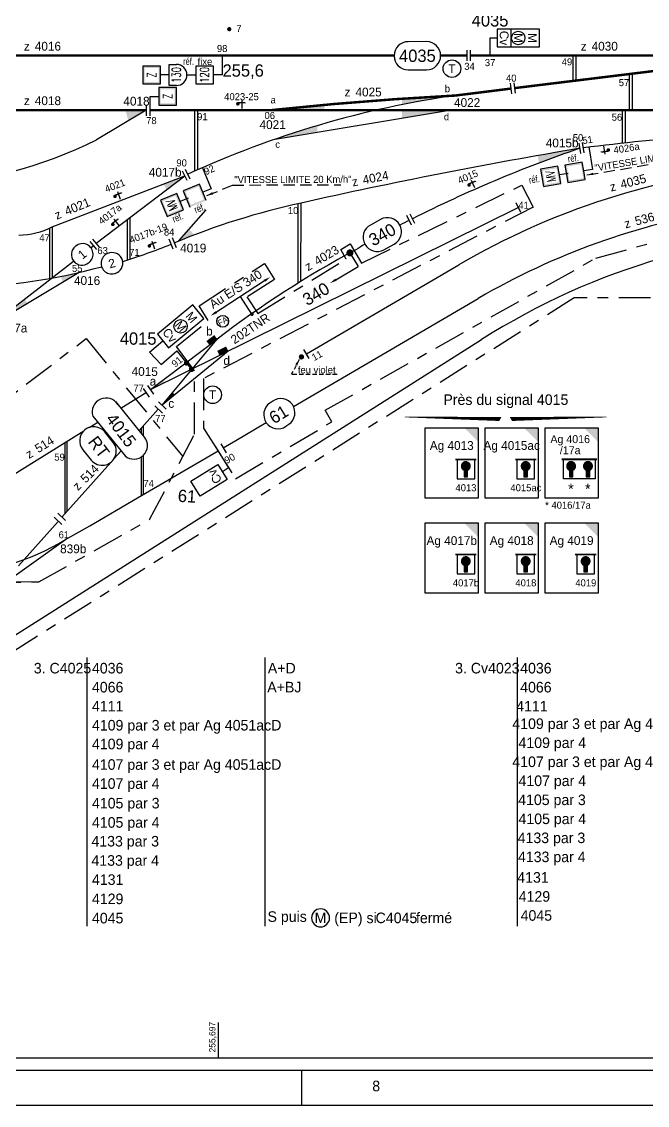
# Model space of a CAD drawing. Header units: metres. Extents: x 0 to 4410, y 0 to 594.
# Drawn here: x 1390.5 to 1568, y 0 to 307.6 of the extents above; entities that cross this region are included whole.
import ezdxf
from ezdxf.enums import TextEntityAlignment as Align

# ---------------------------------------------------------------- set-up
doc = ezdxf.new("R2010")
doc.units = ezdxf.units.M
for name, pattern in [('AXES', [36, 18, -6, 6, -6]), ('CACHE', [9.525, 6.35, -3.175]), ('CONTINU', [5000, 5000, 0]), ('POSE', [4.8, 3.2, -1.6])]:
    doc.linetypes.add(name, pattern=pattern)
doc.styles.add('es_norme', font='es_isocp.shx')
doc.styles.add('FONT', font='com_font.shx', dxfattribs={"width": 0.7})
doc.styles.add('ISO8C1', font='es_isocp.shx')
doc.styles.add('SIMPLEX', font='simplex', dxfattribs={"width": 0.7})

# ---------------------------------------------------------------- blocks, each defined once
blk = doc.blocks.new('JOINT')
for p, q in [((-0.75, 1.5), (-0.75, -1.5)), ((0.75, 1.5), (0.75, -1.5))]:
    blk.add_line(p, q)
blk = doc.blocks.new('nzone')
at = {"style": 'es_norme'}
blk.add_text('z', height=2.5, dxfattribs=at).set_placement((-1.78, 1.41))
blk.add_attdef('ZONE', (1.31, 1.41), '', height=2.5, dxfattribs=at)
blk = doc.blocks.new('TCD')
at = {"linetype": 'Continuous'}
for p, q in [((-2.5, 7.5), (-2.5, 2.5)), ((2.5, 7.5), (-2.5, 7.5)), ((2.5, 2.5), (2.5, 7.5)), ((-2.5, 2.5), (0, 2.5)), ((0, 2.5), (2.5, 2.5)), ((0, 0), (0, 2.5))]:
    blk.add_line(p, q, dxfattribs=at)
at = {"linetype": 'Continuous', "style": 'SIMPLEX', "width": 0.7}
blk.add_attdef('OO', text='', height=2.5, dxfattribs=at).set_placement((0, 5), align=Align.MIDDLE)
blk = doc.blocks.new('FIXE')
at = {"linetype": 'CACHE', "style": 'ISO8C1'}
blk.add_text('fixe', height=2, dxfattribs=at).set_placement((0, 0))
blk = doc.blocks.new('TIVB')
at = {"linetype": 'Continuous'}
for p, q in [((-3, 7.5), (3, 7.5)), ((-3, 5.5), (-3, 7.5)), ((3, 7.5), (3, 5.5)), ((0, 2.5), (0, 0))]:
    blk.add_line(p, q, dxfattribs=at)
blk.add_arc((0, 5.5), 3, 180, 0, dxfattribs=at)
at = {"linetype": 'Continuous', "style": 'SIMPLEX', "width": 0.7}
blk.add_attdef('OOO', text='', height=2.5, dxfattribs=at).set_placement((0, 5.5), align=Align.MIDDLE)
blk = doc.blocks.new('REF')
at = {"linetype": 'CACHE', "style": 'FONT', "width": 0.7}
blk.add_text('réf.', height=2, dxfattribs=at).set_placement((0, 0))
blk = doc.blocks.new('TCR')
at = {"linetype": 'Continuous'}
for p, q in [((2.5, 7.5), (-2.5, 7.5)), ((-2.5, 7.5), (-2.5, 2.5)), ((2.5, 2.5), (2.5, 7.5)), ((-2.5, 2.5), (0, 2.5)), ((0, 0), (0, 2.5)), ((0, 2.5), (2.5, 2.5))]:
    blk.add_line(p, q, dxfattribs=at)
for points in [[(-2.5, 7.5), (2.5, 7.5), (-2, 7), (2, 7)], [(-2.5, 2.5), (-2.5, 7.5), (-2, 3), (-2, 7)], [(2.5, 7.5), (2.5, 2.5), (2, 7), (2, 3)], [(2.5, 2.5), (-2.5, 2.5), (2, 3), (-2, 3)]]:
    blk.add_solid(points, dxfattribs=at)
at = {"linetype": 'Continuous', "style": 'SIMPLEX', "width": 0.7}
blk.add_attdef('OO', text='', height=2.5, dxfattribs=at).set_placement((0, 5), align=Align.MIDDLE)
blk = doc.blocks.new('com1c')
at = {"linetype": 'CONTINU'}
for p, q in [((0, 0), (0, 20)), ((0, 20), (15, 20)), ((15, 20), (15, 0)), ((10.98, 7.93), (10.98, 6.08)), ((11.98, 6.08), (11.98, 7.93)), ((10.98, 6.08), (11.98, 6.08)), ((15, 0), (0, 0))]:
    blk.add_line(p, q, dxfattribs=at)
blk.add_arc((11.48, 9.08), 1.25, 293.5782, 246.4218, dxfattribs=at)
at = {"linetype": 'CONTINU', "style": 'es_norme'}
for tag, height, p in [('C000', 2.5, (7.5, 13.7)), ('000', 2, (11.53, 1.96))]:
    blk.add_attdef(tag, text='', height=height, dxfattribs=at).set_placement(p, align=Align.CENTER)
blk = doc.blocks.new('cap1c')
at = {"linetype": 'CONTINU'}
for p, q in [((-6, 11), (-6, 5.5)), ((-1, 5.5), (-1, 11)), ((-6, 5.5), (-1, 5.5))]:
    blk.add_line(p, q, dxfattribs=at)
at = {"linetype": 'CONTINU', "const_width": 0.5}
blk.add_lwpolyline([(-0.5, 11), (-6.5, 11)], dxfattribs=at)
blk = doc.blocks.new('CLEP')
for points in [[(-1.11, 0.64), (1.11, 0.64), (-1.28, 0), (1.28, 0)], [(-1.28, 0), (1.28, 0), (-1.11, -0.64), (1.11, -0.64)], [(-0.64, 1.11), (0.64, 1.11), (-1.11, 0.64), (1.11, 0.64)], [(0, 1.28), (0, 1.28), (-0.64, 1.11), (0.64, 1.11)], [(-1.11, -0.64), (1.11, -0.64), (-0.64, -1.11), (0.64, -1.11)], [(-0.64, -1.11), (0.64, -1.11), (-0.5, -1.14), (0.5, -1.14)], [(-0.5, -1.14), (0.5, -1.14), (-0.5, -3), (0.5, -3)]]:
    blk.add_solid(points)
blk = doc.blocks.new('cap2c')
at = {"linetype": 'CONTINU'}
for p, q in [((-10, 5.5), (-10, 11)), ((-1, 11), (-1, 5.5)), ((-1, 5.5), (-10, 5.5))]:
    blk.add_line(p, q, dxfattribs=at)
at = {"linetype": 'CONTINU', "const_width": 0.5}
blk.add_lwpolyline([(-0.5, 11), (-10.5, 11)], dxfattribs=at)
blk = doc.blocks.new('PDI_')
at = {"linetype": 'AXES'}
blk.add_line((0, 2.81), (0, 0.5), dxfattribs=at)
at = {"const_width": 0.5}
blk.add_lwpolyline([(-1.36, 1.78, 1), (-0.86, 1.78, 1)], format="xyb", close=True, dxfattribs=at)
blk.add_solid([(-1.11, 2.28), (0.89, 2.28), (-0.62, 1.88), (1.29, 1.88)])
at = {"style": 'ISO8C1'}
blk.add_attdef('XX', text='', height=2, dxfattribs=at).set_placement((-0.07, 4.25), align=Align.CENTER)
blk.add_attdef('TYPE', text='', height=2.5, dxfattribs=at).set_placement((-3.46, 1.11), align=Align.RIGHT)
blk = doc.blocks.new('TEL')
blk.add_circle((0, 0), 2.5)
at = {"linetype": 'Continuous', "style": 'ISO8C1'}
blk.add_attdef('TEXTEG', text='', height=2.5, dxfattribs=at).set_placement((-4, -1), align=Align.RIGHT)
at = {"style": 'ISO8C1'}
blk.add_attdef('OO', text='', height=2.5, dxfattribs=at).set_placement((0, 0), align=Align.MIDDLE)
at = {"linetype": 'Continuous', "style": 'ISO8C1'}
blk.add_attdef('TEXTED', (4, -1), '', height=2.5, dxfattribs=at)
blk = doc.blocks.new('HM')
at = {"const_width": 0.6}
blk.add_lwpolyline([(-0.3, 0, 1), (0.3, 0, 1)], format="xyb", close=True, dxfattribs=at)
at = {"color": 7, "linetype": 'Continuous', "style": 'es_norme', "flags": 1}
blk.add_attdef('KI', (2.01, 1.77), '', height=2, dxfattribs=at)
at = {"linetype": 'Continuous', "style": 'es_norme'}
blk.add_attdef('HM', (2.02, -0.81), '', height=2, dxfattribs=at)
blk = doc.blocks.new('PAGED')
at = {"linetype": 'Continuous'}
blk.add_solid([(0, 0), (4, 0), (0, -2), (4, -2)], dxfattribs=at)
blk = doc.blocks.new('FLSIG-DR')
at = {"linetype": 'Continuous'}
blk.add_lwpolyline([(2.12, -2.12, 0, 0.8, 0), (1.39, -1.39, 0, 0, 0), (0, 0, 0, 0, 0)], format="xyseb", dxfattribs=at)
blk = doc.blocks.new('PTEAG')
blk.add_line((0, 1.5), (0, -1.5))
blk = doc.blocks.new('*U157', base_point=(2143.58, 132.6))
at = {"color": 0, "linetype": 'Continuous'}
blk.add_line((2161.15, 137.1), (2161.15, 60.9), dxfattribs=at)
at = {"color": 0, "linetype": 'Continuous', "style": 'es_norme'}
blk.add_text('3. Cv4023', height=3, dxfattribs=at).set_placement((2143.58, 132.6))
for s, p in [('4036', (2166.5, 134.1)), ('4066', (2166.5, 128.7)), ('4111', (2165.38, 123.3)), ('4109 par 3 et par Ag 4051acD', (2186.7, 117.9)), ('4109 par 4', (2171.16, 112.5)), ('4107 par 3 et par Ag 4051acD', (2186.69, 107.1)), ('4107 par 4', (2171.16, 101.7)), ('4105 par 3', (2171.07, 96.3)), ('4105 par 4', (2171.16, 90.9)), ('4133 par 3', (2170.92, 85.5)), ('4133 par 4', (2171.01, 80.1)), ('4131', (2165.68, 74.7)), ('4129', (2166.09, 69.3)), ('4045', (2166.64, 63.9))]:
    blk.add_text(s, height=3, dxfattribs=at).set_placement(p, align=Align.MIDDLE)

msp = doc.modelspace()

# ---------------------------------------------------------------- linework, layer by layer
at = {"color": 0, "linetype": 'Continuous'}
for p, q in [((1529.421, 300.5), (1529.421, 305.5)), ((1516.908, 296.5), (1516.908, 299.5)), ((1517.908, 296.5), (1517.908, 299.5)), ((1447.407, 298), (1447.407, 292.5)), ((1547.008, 290.74), (1547.012, 298)), ((1547.808, 290.838), (1547.812, 298)), ((1563.003, 282.524), (1563.009, 292.738)), ((1563.803, 282.524), (1563.809, 292.84)), ((1529.606, 287.161), (1529.225, 290.136)), ((1530.598, 287.288), (1530.217, 290.263)), ((1425.942, 280.907), (1425.942, 283.907)), ((1426.942, 280.907), (1426.942, 283.907)), ((1425.403, 282.203), (1411.776, 274.087)), ((1560.998, 273.098), (1561.003, 282.534)), ((1561.798, 273.186), (1561.803, 282.534)), ((1549.153, 270.195), (1548.655, 273.154)), ((1550.14, 270.362), (1549.641, 273.32)), ((1551.397, 272.093), (1552.47, 265.682)), ((1549.592, 267.736), (1544.661, 266.912)), ((1550.004, 265.27), (1549.592, 267.736)), ((1437.463, 262.515), (1436.142, 265.209)), ((1438.361, 262.956), (1437.04, 265.649)), ((1441.794, 266.147), (1444.249, 260.129)), ((1544.661, 266.912), (1545.485, 261.98)), ((1552.47, 265.682), (1550.004, 265.27)), ((1550.417, 262.805), (1550.004, 265.27)), ((1399.157, 249.414), (1436.802, 263.862)), ((1411.662, 244.719), (1436.802, 263.862)), ((1440.99, 261.5), (1436.36, 259.612)), ((1441.934, 259.185), (1440.99, 261.5)), ((1545.485, 261.98), (1550.417, 262.805)), ((1436.36, 259.612), (1438.249, 254.982)), ((1444.249, 260.129), (1441.934, 259.185)), ((1442.878, 256.87), (1441.934, 259.185)), ((1468.975, 233.412), (1468.988, 255.963)), ((1469.775, 233.909), (1469.788, 256.143)), ((1427.034, 203.196), (1531.387, 254.923)), ((1435.15, 245.367), (1442.881, 254.214)), ((1501.129, 249.882), (1499.848, 252.595)), ((1502.034, 250.309), (1500.752, 253.022)), ((1399.157, 249.414), (1399.157, 234.893)), ((1398.451, 249.053), (1398.451, 234.725)), ((1434.436, 243.444), (1433.303, 246.222)), ((1411.89, 242.931), (1409.923, 245.196)), ((1410.146, 243.47), (1410.907, 244.064)), ((1412.645, 243.587), (1410.679, 245.852)), ((1433.511, 243.066), (1432.377, 245.844)), ((1483.662, 241.994), (1485.963, 238.127)), ((1375.684, 216.788), (1405.258, 239.655)), ((1471.363, 213.315), (1514.52, 238.561)), ((1535.598, 238.148), (1535.598, 238.148)), ((1381.705, 221.426), (1406.882, 236.48)), ((1455.852, 224.593), (1452.579, 229.622)), ((1467.65, 198.399), (1520.074, 229.067)), ((1423.422, 155.556), (1520.981, 217.383)), ((1427.034, 203.196), (1446.033, 217.545)), ((1430.34, 198.764), (1446.033, 217.545)), ((1430.468, 198.919), (1449.136, 214.152)), ((1426.97, 203.156), (1427.034, 203.196)), ((1418.613, 197.949), (1425.642, 202.311)), ((1423.859, 191.53), (1429.257, 197.582)), ((1409.717, 192.43), (1412.118, 193.919)), ((1378.73, 173.203), (1408.138, 191.45)), ((1424.439, 192.159), (1424.439, 190.82)), ((1425.001, 192.792), (1425.001, 190.132)), ((1402.868, 167.997), (1402.868, 188.18)), ((1403.43, 168.627), (1403.43, 188.529)), ((1447.696, 186.654), (1451.269, 188.757)), ((1416.786, 183.6), (1418.742, 185.793)), ((1423.422, 172.429), (1446.235, 185.794)), ((1446.251, 185.723), (1449.198, 180.956)), ((1401.955, 166.973), (1415.829, 182.527)), ((1424.439, 184.043), (1424.439, 173.023)), ((1425.001, 184.477), (1425.001, 173.354)), ((1409.818, 164.462), (1423.417, 172.429)), ((1389.584, 153.122), (1400.882, 165.772)), ((1402.95, 160.665), (1409.818, 164.462)), ((1363.156, 132.094), (1402.977, 160.675)), ((1409.009, 127.103), (1409.009, 50.903)), ((1459.481, 127.103), (1459.481, 50.903)), ((1446.407, 13.5), (1446.407, 23.5)), ((141.967, 13.5), (2552.917, 13.5))]:
    msp.add_line(p, q, dxfattribs=at)
at = {"color": 0}
for p, q in [((1426.942, 282.302), (1426.942, 286.431)), ((1439.576, 282.524), (1439.576, 265.295)), ((1440.398, 282.524), (1440.398, 265.673)), ((1420.437, 251.497), (1420.411, 239.963)), ((1421.233, 252.112), (1421.233, 240.223)), ((1447.008, 187.787), (1448.565, 185.223)), ((1445.547, 186.927), (1447.104, 184.363)), ((1438.51, 177.185), (1446.149, 181.944)), ((1446.149, 181.944), (1448.793, 177.7)), ((1449.192, 180.952), (1447.471, 179.822)), ((1441.154, 172.941), (1438.51, 177.185)), ((1448.793, 177.7), (1441.154, 172.941))]:
    msp.add_line(p, q, dxfattribs=at)
at = {"color": 0, "linetype": 'CONTINU'}
for p, q in [((1462.408, 274.283), (1511.919, 282.524)), ((1539.05, 172.363), (1539.05, 192.363)), ((1539.05, 192.363), (1554.05, 192.363)), ((1554.05, 192.363), (1554.05, 172.363)), ((1545.911, 180.308), (1545.911, 178.454)), ((1545.911, 178.454), (1546.911, 178.454)), ((1546.911, 178.454), (1546.911, 180.308)), ((1550.692, 180.308), (1550.692, 178.454)), ((1550.692, 178.454), (1551.692, 178.454)), ((1551.692, 178.454), (1551.692, 180.308)), ((1554.05, 172.363), (1539.05, 172.363))]:
    msp.add_line(p, q, dxfattribs=at)
at = {"color": 0, "linetype": 'POSE'}
for p, q in [((1550.919, 264.104), (1584.821, 269.836)), ((1443.083, 258.249), (1450.382, 261.241)), ((1450.382, 261.241), (1481.089, 261.334))]:
    msp.add_line(p, q, dxfattribs=at)
at = {"color": 0, "linetype": 'CACHE', "ltscale": 0.2}
for p in [(1469.265, 211.698), (1480.008, 207.424)]:
    msp.add_line(p, (1467.025, 207.424), dxfattribs=at)
at = {"color": 0, "linetype": 'Continuous', "ltscale": 0.8}
msp.add_line((1470, 0), (1470, 10), dxfattribs=at)
for points in [[(0, 0), (4410, 0), (4410, 594), (0, 594)], [(10, 10), (4400, 10), (4400, 584), (10, 584)]]:
    msp.add_lwpolyline(points, close=True, dxfattribs=at)
at = {"color": 0, "linetype": 'Continuous'}
for points in [[(1525.421, 300.5), (1537.421, 300.5), (1537.421, 305.5), (1525.421, 305.5)], [(1432.206, 215.077), (1442.228, 223.359), (1439.042, 227.213), (1429.021, 218.932)]]:
    msp.add_lwpolyline(points, close=True, dxfattribs=at)
at = {"color": 0, "linetype": 'Continuous', "const_width": 0.7}
for points in [[(1530.408, 288.776, 0.0112663), (1644.924, 304.571)], [(1514.195, 286.7, 0.0137887), (1461.399, 282.524)], [(1513.906, 286.71, 0.0015041), (1529.416, 288.648)]]:
    msp.add_lwpolyline(points, format="xyb", dxfattribs=at)
at = {"color": 0, "linetype": 'Continuous'}
for points, format in [([(1500.213, 293.945), (1505.412, 293.961, 1), (1505.389, 301.961), (1500.189, 301.945, 1), (1500.213, 293.945, 1)], "xyb"), ([(1493.317, 242.894), (1496.199, 244.474, 1), (1492.351, 251.488), (1489.47, 249.908, 1), (1493.317, 242.894, 1)], "xyb"), ([(1409.528, 239.18), (1409.682, 239.307, 1), (1405.877, 243.945), (1405.722, 243.819, 1), (1409.528, 239.18, 1)], "xyb"), ([(1416.819, 236.129), (1417.012, 236.182, 1), (1415.44, 241.972), (1415.247, 241.92, 1), (1416.819, 236.129, 1)], "xyb"), ([(1461.073, 235.15, 0, 0.7, 0), (1459.397, 234.059, 0.7, 0.7, 0)], "xyseb"), ([(1477.947, 233.359, 0, 0.7, 0), (1479.666, 234.382, 0.7, 0.7, 0)], "xyseb"), ([(1444.085, 224.095, 0, 0.7, 0), (1445.761, 225.185, 0.7, 0.7, 0)], "xyseb"), ([(1417.867, 198.872, 0.8881435), (1410.704, 195.655, 0.8881435)], "xyb"), ([(1465.479, 192.763), (1466.336, 193.357, 1), (1461.777, 199.931), (1460.92, 199.337, 1), (1465.479, 192.763, 1)], "xyb"), ([(1497.742, 192.808, 0, 0, 0), (1499.242, 195.406, 0.2, 1.144, 0), (1526.344, 194.834, 0, 0, 0), (1527.844, 197.432, 0, 0, 0), (1529.344, 194.834, 1.144, 0.2, 0), (1556.446, 195.406, 0, 0, 0), (1557.946, 192.808, 0, 0, 0)], "xyseb"), ([(1407.872, 186.116), (1410.263, 183.164, 1), (1416.478, 188.202), (1414.087, 191.153, 1), (1407.872, 186.116, 1)], "xyb"), ([(1419.898, 184.364, 0.9124659), (1425.365, 189.706, 0.8881435)], "xyb")]:
    msp.add_lwpolyline(points, format=format, dxfattribs=at)
for points in [[(1523.421, 298), (1523.421, 303), (1525.421, 303)], [(1479.666, 234.382), (1485.963, 238.127)], [(1459.397, 234.059), (1444.923, 224.64)], [(1430.149, 210.265), (1426.76, 213.82), (1430.614, 217.005)], [(1426.76, 213.82), (1430.149, 210.265), (1434.573, 214.154), (1438.702, 208.907)], [(1417.113, 199.784), (1425.414, 189.627)], [(1410.704, 195.655), (1419.911, 184.359)], [(1451.269, 188.757), (1459.877, 193.823)], [(1359.46, 115.023), (1423.417, 155.556)]]:
    msp.add_lwpolyline(points, dxfattribs=at)
at = {"color": 0, "const_width": 0.7}
for points in [[(1329.397, 298), (1449.411, 298)], [(1449.417, 298), (1496.202, 298)], [(1509.4, 298), (1516.908, 298)], [(1517.908, 298), (1690.921, 298)], [(1342.398, 282.524), (1425.942, 282.524)], [(1426.942, 282.524), (1443.417, 282.524)], [(1443.422, 282.524), (1600.899, 282.524)]]:
    msp.add_lwpolyline(points, dxfattribs=at)
at = {"color": 0, "linetype": 'CACHE'}
for points in [[(1550.919, 264.104, 0, 0.7, 0), (1552.685, 264.403, 0.7, 0.7, 0)], [(1443.083, 258.249, 0, 0.7, 0), (1444.74, 258.928, 0.7, 0.7, 0)], [(1469.268, 211.725, 0, 0.7, 0), (1468.461, 210.219, 0.7, 0.7, 0)]]:
    msp.add_lwpolyline(points, format="xyseb", dxfattribs=at)
at = {"color": 0, "linetype": 'AXES', "ltscale": 0.5}
for points in [[(1291.295, 147.955), (1395.368, 148.583), (1426.816, 166.286), (1439.57, 190.509), (1439.57, 208.536), (1434.451, 215.428), (1443.406, 222.77), (1440.849, 226.934), (1459.417, 239), (1462.282, 234.416), (1454.417, 229.5), (1457.489, 224.829), (1457.489, 224.829), (1457.489, 224.829), (1482.632, 240.238), (1482.632, 240.238), (1482.632, 240.238), (1481.042, 242.925), (1483.728, 244.523), (1486.983, 239.072), (1532.404, 261.241), (1535.644, 255.017), (1442.085, 206.314), (1442.085, 192.236), (1451.231, 177.867), (1478.514, 194.011), (1476.647, 197.332), (1553.417, 240.5), (1599.417, 253.195)], [(1640.921, 229.198), (1547.311, 229.198), (1350.796, 105.258), (1350.796, 26.431), (945.479, 26.431)], [(1377.505, 193.783), (1408.792, 217.643), (1436.231, 184.168)], [(1395.368, 148.583), (1395.368, 148.583), (1291.295, 147.955), (1229.254, 115.143), (1217.483, 141.105), (945.479, 141.105)]]:
    msp.add_lwpolyline(points, dxfattribs=at)
at = {"color": 0, "linetype": 'Continuous'}
for points, const_width in [([(1483.162, 241.994, 1), (1484.162, 241.994, 1)], 1), ([(1455.602, 224.593, 1), (1456.102, 224.593, 1)], 0.5), ([(1469.531, 212.47, 1), (1470.281, 212.47, 1)], 0.75), ([(1436.908, 210.729, 1), (1437.658, 210.729, 1)], 0.75), ([(1436.95, 211.008, 1), (1437.45, 211.008, 1)], 0.5), ([(1438.327, 208.907, 1), (1439.077, 208.907, 1)], 0.75), ([(1438.496, 208.929, 1), (1438.996, 208.929, 1)], 0.5)]:
    msp.add_lwpolyline(points, format="xyb", close=True, dxfattribs=dict(at, const_width=const_width))
for centre, radius in [((1531.421, 303), 1.9), ((1435.624, 221.145), 1.9), ((1447.576, 222.587), 1.676)]:
    msp.add_circle(centre, radius, dxfattribs=at)
for centre, radius, start, end in [((1552.175, 15.781), 273.619, 98.03983, 114.73181), ((1357.514, 382.137), 120.91, 272.0783, 296.66551), ((1720.694, -1187.087), 1468.892, 95.371782, 96.677517), ((1801.477, -1224.158), 1517.006, 99.584063, 102.629592), ((1671.587, -86.295), 378.409, 108.91753, 116.72941), ((1621.062, 56.435), 211, 95.3911, 120.32712), ((1514.813, 50.455), 210.558, 102.34721, 112.60788), ((1622.209, 54.075), 202.617, 99.23395, 120.27016), ((1389.708, 267.041), 20, 270, 298.19235), ((1616.537, 21.654), 257.234, 116.81513, 117.48685), ((1628.041, 48.451), 200, 90, 122.36427), ((1365.675, 411.759), 180.321, 287.26294, 291.90383), ((1616.537, 21.654), 257.234, 120.00082, 120.67539), ((1625.88, -17.979), 296.338, 118.31898, 127.36551), ((1371.737, 386.376), 153.985, 270.71984, 285.61562), ((1368.906, 215.722), 64.732, 270.13456, 301.72995), ((1475.308, 53.212), 2.55, 90, 270), ((1475.318, 53.212), 2.55, 270, 90)]:
    msp.add_arc(centre, radius, start, end, dxfattribs=at)
at = {"color": 0, "linetype": 'CONTINU'}
for centre in [(1546.411, 181.454), (1551.192, 181.454)]:
    msp.add_arc(centre, 1.25, 293.57818, 246.42182, dxfattribs=at)
at = {"color": 0, "linetype": 'Continuous'}
for points in [[(1515.209, 286.87), (1498.42, 284.054), (1498.423, 285.723)], [(1461.399, 282.524), (1476.399, 282.524), (1476.297, 284.266)], [(1425.942, 282.524), (1419.942, 282.524), (1420.787, 279.454)], [(1513.399, 282.524), (1498.399, 282.524), (1498.382, 280.271)], [(1462.408, 274.283), (1474.364, 278.104), (1474.364, 276.261)], [(1548.904, 271.675), (1537.386, 267.458), (1536.839, 269.587)], [(1544.661, 266.912), (1549.592, 267.736), (1545.236, 266.501), (1549.182, 267.161)], [(1549.592, 267.736), (1550.417, 262.805), (1549.182, 267.161), (1549.841, 263.215)], [(1545.485, 261.98), (1544.661, 266.912), (1545.896, 262.556), (1545.236, 266.501)], [(1436.802, 263.862), (1431.686, 259.966), (1430.792, 261.555)], [(1436.36, 259.612), (1440.99, 261.5), (1437.012, 259.338), (1440.716, 260.848)], [(1440.99, 261.5), (1442.878, 256.87), (1440.716, 260.848), (1442.227, 257.144)], [(1550.417, 262.805), (1545.485, 261.98), (1549.841, 263.215), (1545.896, 262.556)], [(1438.249, 254.982), (1436.36, 259.612), (1438.523, 255.634), (1437.012, 259.338)], [(1442.878, 256.87), (1438.249, 254.982), (1442.227, 257.144), (1438.523, 255.634)], [(1435.15, 245.367), (1438.097, 248.74), (1439.452, 247.065)], [(1406.814, 236.439), (1402.284, 233.703), (1401.568, 235.308)], [(1381.682, 221.426), (1392.208, 227.617), (1391.405, 228.844)], [(1427.034, 203.196), (1430.606, 205.932), (1431.065, 205.194)], [(1430.468, 198.919), (1433.331, 202.392), (1433.955, 201.764)], [(1520.05, 192.363), (1516.05, 192.363), (1520.05, 188.363)], [(1520.05, 192.363), (1516.05, 192.363), (1520.05, 188.363)], [(1537.05, 192.363), (1533.05, 192.363), (1537.05, 188.363)], [(1554.05, 192.363), (1550.05, 192.363), (1554.05, 188.363)], [(1554.05, 192.363), (1550.05, 192.363), (1554.05, 188.363)], [(1520.05, 165.365), (1516.05, 165.365), (1520.05, 161.365)], [(1537.05, 165.365), (1533.05, 165.365), (1537.05, 161.365)], [(1554.05, 165.365), (1550.05, 165.365), (1554.05, 161.365)]]:
    msp.add_solid(points, dxfattribs=at)

# ---------------------------------------------------------------- block references
at = {"color": 0}
msp.add_blockref('HM', (1449.417, 305.5), dxfattribs=at).add_auto_attribs({'HM': '7'})
at = {"color": 0, "linetype": 'Continuous'}
for name, p, values in [('nzone', (1392.941, 298), {'ZONE': '4016'}), ('nzone', (1550.917, 298), {'ZONE': '4030'}), ('TEL', (1512.601, 294.297), {'OO': 'T'}), ('nzone', (1392.941, 282.524), {'ZONE': '4018'}), ('nzone', (1483.917, 285), {'ZONE': '4025'}), ('TEL', (1444.701, 201.717), {'OO': 'T'}), ('com1c', (1505.05, 172.363), {'C000': 'Ag 4013', '000': '4013'}), ('com1c', (1522.05, 172.363), {'C000': 'Ag 4015ac', '000': '4015ac'}), ('com1c', (1505.05, 145.365), {'C000': 'Ag 4017b', '000': '4017b'}), ('com1c', (1522.05, 145.365), {'C000': 'Ag 4018', '000': '4018'}), ('com1c', (1539.05, 145.365), {'C000': 'Ag 4019', '000': '4019'})]:
    msp.add_blockref(name, p, dxfattribs=at).add_auto_attribs(values)
for name, p, rotation, values in [('TIVB', (1439.907, 292.5), 90, {'OOO': '130'}), ('TCR', (1432.407, 292.5), 90, {'OO': 'Z'}), ('TCD', (1447.407, 292.5), 90, {'OO': '120'}), ('TCR', (1426.942, 286.431), 270, {'OO': 'Z'}), ('nzone', (1486.519, 259.792), 11.28377730332975, {'ZONE': '4024'}), ('TCR', (1545.566, 264.528), 99.48857680755852, {'OO': 'MV'}), ('nzone', (1559.833, 258.456), 14.63514733270043, {'ZONE': '4035'}), ('TCR', (1437.767, 257.486), 112.1855892226256, {'OO': 'MV'}), ('nzone', (1402.678, 250.765), 22.49103795224171, {'ZONE': '4021'}), ('nzone', (1563.988, 248.034), 15.07706600761462, {'ZONE': '536'}), ('nzone', (1474.043, 236.458), 30.74935428481076, {'ZONE': '4023'})]:
    msp.add_blockref(name, p, dxfattribs=dict(at, rotation=rotation)).add_auto_attribs(values)
for name, p in [('REF', (1436.319, 295.351)), ('FIXE', (1440.442, 295.304)), ('cap1c', (1520.05, 172.363)), ('CLEP', (1516.532, 181.444)), ('cap1c', (1537.05, 172.363)), ('CLEP', (1533.532, 181.444)), ('cap2c', (1554.224, 172.376)), ('CLEP', (1546.411, 181.457)), ('CLEP', (1551.192, 181.457)), ('cap1c', (1520.05, 145.365)), ('CLEP', (1516.532, 154.446)), ('cap1c', (1537.05, 145.365)), ('CLEP', (1533.532, 154.446)), ('cap1c', (1554.05, 145.365)), ('CLEP', (1550.532, 154.446)), ('*U157', (1513.494, 122.603))]:
    msp.add_blockref(name, p, dxfattribs=at)
at = {"color": 0, "linetype": 'AXES'}
ref = msp.add_blockref('PDI_', (1452.966, 282.524), dxfattribs=at)
ref.add_attrib('XX', '4023-25', dxfattribs={"height": 2, "style": 'ISO8C1'}).set_placement((1452.9, 287.334), align=Align.TOP_CENTER)
at = {"color": 0, "linetype": 'Continuous'}
ref = msp.add_blockref('PDI_', (1555.598, 272.789), dxfattribs=dict(at, rotation=189.0000000000024))
ref.add_attrib('XX', '4026a', dxfattribs={"height": 2, "rotation": 9, "style": 'ISO8C1'}).set_placement((1562.297, 270.722), align=Align.CENTER)
for name, p, rotation in [('REF', (1545.613, 267.642), 8.956929648305712), ('REF', (1534.593, 261.634), 8.956929648305712), ('REF', (1439.951, 253.169), 21.65394206337277), ('PTEAG', (1531.387, 254.923), 26.36698336760001), ('REF', (1433.731, 250.548), 21.65394206337277), ('FLSIG-DR', (1430.614, 217.005), 293.2199918265298), ('FLSIG-DR', (1430.614, 217.005), 324.6924211821073), ('PTEAG', (1471.363, 213.315), 210.3271245965)]:
    msp.add_blockref(name, p, dxfattribs=dict(at, rotation=rotation))
at = {"color": 0, "linetype": 'AXES'}
ref = msp.add_blockref('PDI_', (1519.178, 260.064), dxfattribs=dict(at, rotation=23))
ref.add_attrib('XX', '4015', dxfattribs={"height": 2, "rotation": 23, "style": 'ISO8C1'}).set_placement((1517.482, 262.692), align=Align.CENTER)
ref = msp.add_blockref('PDI_', (1418.692, 256.773), dxfattribs=dict(at, rotation=21.11635704146581))
ref.add_attrib('XX', '4021', dxfattribs={"height": 2, "rotation": 21.11636, "style": 'ISO8C1'}).set_placement((1417.339, 260.147), align=Align.CENTER)
ref = msp.add_blockref('PDI_', (1418.351, 249.356), dxfattribs=dict(at, rotation=37.690898272525))
ref.add_attrib('XX', '4017a', dxfattribs={"height": 2, "rotation": 37.6909, "style": 'ISO8C1'}).set_placement((1416.177, 252.201), align=Align.CENTER)
at = {"color": 0, "linetype": 'AXES', "rotation": 20.95980190927229}
msp.add_blockref('PDI_', (1428.422, 242.702), dxfattribs=at).add_auto_attribs({'XX': '4017b-19'})
at = {"color": 0}
for p, xscale, yscale, zscale, rotation in [((1442.939, 216.949), 0.699999999999897, 0.699999999999897, 0.699999999999897, 37.51861137866618), ((1446.006, 214.163), 0.6999999999998209, 0.6999999999998209, 0.6999999999998209, 26.36525379717384)]:
    msp.add_blockref('PAGED', p, dxfattribs=dict(at, xscale=xscale, yscale=yscale, zscale=zscale, rotation=rotation))
at = {"color": 0, "rotation": 33.60419669153192}
msp.add_blockref('JOINT', (1426.474, 202.683), dxfattribs=at)
at = {"color": 0, "xscale": -1, "rotation": 226.5807781179931}
for p in [(1429.939, 198.111), (1401.393, 166.494)]:
    msp.add_blockref('JOINT', p, dxfattribs=at)
at = {"color": 0}
for p, rotation in [((1394.885, 183.208), 31.76994086925614), ((1408.743, 174.574), 44.50498972554579)]:
    msp.add_blockref('nzone', p, dxfattribs=dict(at, rotation=rotation)).add_auto_attribs({'ZONE': '514'})

# ---------------------------------------------------------------- texts
at = {"color": 0, "linetype": 'Continuous', "lineweight": 50, "style": 'es_norme'}
for s, p in [('4035', (1523.421, 308)), ('255,6', (1453.373, 293.767))]:
    msp.add_text(s, height=3.5, dxfattribs=at).set_placement(p, align=Align.MIDDLE_CENTER)
at = {"color": 0, "linetype": 'Continuous', "style": 'es_norme'}
for s, height, rotation, p in [('Cv', 2.5, 270, (1527.421, 303)), ('M', 2.5, 270, (1531.421, 303)), ('M', 2.5, 270, (1535.421, 303)), ('4035', 3.5, 0.17128, (1502.801, 297.953)), ('92', 2, 24.70412, (1443.752, 265.547)), ('340', 3.5, 28.74383, (1492.834, 247.191)), ('1', 2.5, 39.36381, (1407.702, 241.563)), ('2', 2.5, 15.1814, (1416.129, 239.051)), ('Au E/S 340', 2.5, 33, (1451.216, 231.718)), ('M', 2.5, 310, (1438.708, 223.693)), ('M', 2.5, 310, (1435.624, 221.145)), ('Cv', 2.5, 310, (1432.541, 218.597)), ('91', 2, 40, (1434.586, 211.1)), ('61', 3.5, 31.41901, (1463.439, 196.141))]:
    msp.add_text(s, height=height, rotation=rotation, dxfattribs=at).set_placement(p, align=Align.MIDDLE)
for s, height, p in [('98', 2, (1447.407, 300)), ('37', 2, (1523.421, 296)), ('A+D', 3, (1464.321, 124.103)), ('A+BJ', 3, (1465.048, 118.703)), ('S puis', 3, (1465.855, 53.212)), ('M', 3, (1475.313, 53.212))]:
    msp.add_text(s, height=height, dxfattribs=at).set_placement(p, align=Align.MIDDLE)
at = {"color": 0, "style": 'es_norme'}
for s, height, p in [('34', 2, (1517.588, 294.95)), ('40', 2, (1529.422, 291.6)), ('4022', 2.5, (1516.917, 284.659)), ('78', 2, (1427.333, 279.547)), ('91', 2, (1441.798, 280.659)), ('06', 2, (1460.917, 281)), ('4021', 2.5, (1461.733, 278.396)), ('90', 2, (1435.902, 267.537)), ('41', 2, (1532.917, 255.5)), ('10', 2, (1467.547, 254.02)), ('47', 2, (1397.01, 246.289)), ('84', 2, (1432.371, 247.905)), ('63', 2, (1413.5, 242.641)), ('71', 2, (1422.523, 242.128)), ('55', 2, (1406.286, 237.59)), ('feu violet', 2, (1474.237, 208.786)), ('77', 2, (1423.715, 203.617)), ('77', 2, (1429.872, 194.964)), ('59', 2, (1401.268, 184.013)), ('74', 2, (1426.567, 176.561)), ('61', 2, (1402.493, 161.981))]:
    msp.add_text(s, height=height, dxfattribs=at).set_placement(p, align=Align.MIDDLE_CENTER)
at = {"color": 0, "linetype": 'Continuous', "style": 'es_norme'}
for s, height, p in [('49', 2, (1543.748, 295.22)), ('b', 2, (1510.564, 287.616)), ('a', 2, (1461.148, 284.424)), ('d', 2, (1510.311, 279.642)), ('c', 2, (1462.48, 271.796)), ('b', 2.5, (1442.859, 218.527)), ('b', 2.5, (1442.859, 218.527)), ('d', 2.5, (1447.769, 210.182)), ('a', 2.5, (1426.842, 204.316)), ('c', 2.5, (1432.128, 198.014)), ('3. C4025', 3, (1393.972, 122.603))]:
    msp.add_text(s, height=height, dxfattribs=at).set_placement(p)
for s, p in [('57', (1561.417, 290.326)), ('56', (1559.417, 280.5)), ('50', (1548.37, 274.702))]:
    msp.add_text(s, height=2, dxfattribs=at).set_placement(p, align=Align.MIDDLE_CENTER)
at = {"color": 0, "style": 'es_norme'}
for s, p in [('4018', (1419.385, 283.808)), ('4015b', (1539.222, 271.944)), ('4017b', (1426.593, 263.633)), ('4019', (1435.48, 242.121)), ('4016', (1405.367, 232.872)), ('4017a', (1382.837, 219.409)), ('839b', (1401.434, 156.726))]:
    msp.add_text(s, height=2.5, dxfattribs=at).set_placement(p)
at = {"color": 0, "linetype": 'Continuous', "style": 'es_norme'}
msp.add_text('51', height=2, rotation=9.48858, dxfattribs=at).set_placement((1551.068, 274.066), align=Align.MIDDLE_CENTER)
at = {"color": 0, "linetype": 'Continuous', "lineweight": 50, "style": 'es_norme'}
msp.add_text('340', height=3.5, rotation=31, dxfattribs=at).set_placement((1478.262, 230.857), align=Align.RIGHT)
at = {"color": 0, "style": 'es_norme'}
for s, rotation, p in [('202TNR', 34.05359, (1450.917, 216)), ('4015', 359.39507, (1421.702, 207.107))]:
    msp.add_text(s, height=2.5, rotation=rotation, dxfattribs=at).set_placement(p)
for s, height, rotation, p in [('FA', 1.7, 29.26509, (1447.576, 222.587)), ('11', 2, 28.78439, (1474.322, 212.846)), ('4015', 3.5, 307.13457, (1418.736, 191.694)), ('RT', 3.5, 307.13457, (1412.429, 186.873)), ('90', 2, 28.78439, (1449.544, 183.631))]:
    msp.add_text(s, height=height, rotation=rotation, dxfattribs=at).set_placement(p, align=Align.MIDDLE_CENTER)
at = {"color": 0, "linetype": 'Continuous', "lineweight": 50, "style": 'es_norme'}
msp.add_text('4015', height=3.5, dxfattribs=at).set_placement((1423.575, 217.674), align=Align.MIDDLE)
at = {"color": 0, "linetype": 'Continuous', "style": 'es_norme'}
msp.add_text('Près du signal 4015', height=3, dxfattribs=at).set_placement((1527.902, 197.929), align=Align.BOTTOM_CENTER)
at = {"color": 0, "linetype": 'CONTINU', "style": 'es_norme'}
for s, height, p in [('Ag 4016', 2.2523, (1546.153, 187.993)), ('/17a', 2.2523, (1546.153, 184.842)), ('*', 3, (1546.359, 173.48)), ('*', 3, (1551.14, 173.48))]:
    msp.add_text(s, height=height, dxfattribs=at).set_placement(p, align=Align.CENTER)
at = {"color": 0, "style": 'es_norme'}
msp.add_text('Cv', height=2.5, rotation=121.91875, dxfattribs=at).set_placement((1445.349, 178.5), align=Align.MIDDLE)
at = {"color": 0, "lineweight": 50, "style": 'es_norme'}
msp.add_text('61', height=3.5, rotation=356.91521, dxfattribs=at).set_placement((1437.45, 172.939), align=Align.MIDDLE_CENTER)
at = {"color": 0, "linetype": 'Continuous', "style": 'es_norme'}
for s, height, p in [('* 4016/17a', 2, (1539.05, 170.363)), ('4036', 3, (1410.466, 124.103)), ('4066', 3, (1410.466, 118.703)), ('4111', 3, (1410.466, 113.303)), ('4109 par 3 et par Ag 4051acD', 3, (1410.466, 107.903)), ('4109 par 4', 3, (1410.466, 102.57)), ('4107 par 3 et par Ag 4051acD', 3, (1410.46, 96.745)), ('4107 par 4', 3, (1410.46, 91.346)), ('4105 par 3', 3, (1410.466, 85.775)), ('4105 par 4', 3, (1410.466, 80.31)), ('4133 par 3', 3, (1410.316, 74.976)), ('4133 par 4', 3, (1410.316, 69.511)), ('4131', 3, (1410.466, 64.077)), ('4129', 3, (1410.466, 58.612)), ('4045', 3, (1410.466, 53.148)), ('(EP) si          fermé', 3, (1479.219, 53.212)), ('C4045', 3, (1490.948, 53.217))]:
    msp.add_text(s, height=height, dxfattribs=at).set_placement(p, align=Align.MIDDLE_LEFT)
msp.add_text('255,697', height=1.8, rotation=90, dxfattribs=at).set_placement((1444.607, 15), align=Align.MIDDLE_LEFT)
at = {"color": 0, "linetype": 'Continuous', "ltscale": 0.8, "style": 'es_norme'}
msp.add_text('8', height=3, dxfattribs=at).set_placement((1490, 4))
at = {"color": 0, "linetype": 'Continuous', "char_height": 2, "attachment_point": 5, "style": 'es_norme'}
for insert, rotation in [((1569.468, 268.814), 9.5986), ((1467.486, 262.827), 0.17521)]:
    msp.add_mtext_dynamic_manual_height_columns('"VITESSE LIMITE 20 Km/h"', width=32.65858, gutter_width=17.5, heights=[0], dxfattribs=dict(at, insert=insert, rotation=rotation))

doc.saveas('drawing.dxf')
